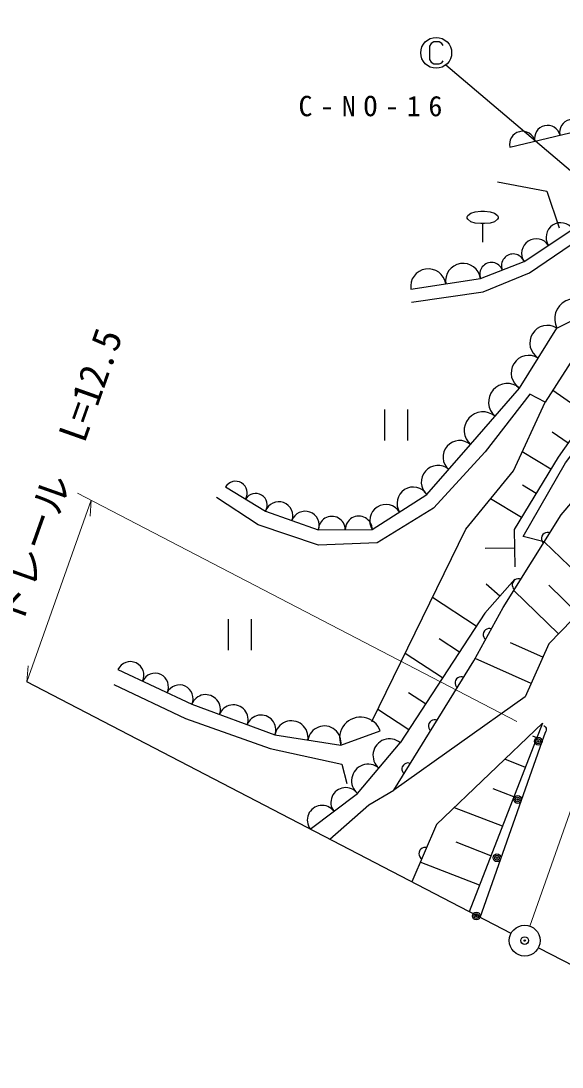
# Model space of a CAD drawing. Units: millimetres, scale not verified. Extents: x 40000 to 680000, y 20000 to 380000.
# Drawn here: x 250400 to 285402, y 244350 to 312053 of the extents above; entities that cross this region are included whole.
import ezdxf
from ezdxf.enums import TextEntityAlignment as Align

# ---------------------------------------------------------------- set-up
doc = ezdxf.new("R2010")
doc.units = ezdxf.units.MM
doc.header["$LTSCALE"] = 1000
doc.header["$PDMODE"] = 32
doc.header["$PDSIZE"] = 500
doc.linetypes.add('CHAIN', pattern=[18.5, 12, -1.5, 3.5, -1.5])
for name, color, linetype, lineweight in [('M-BGD', 7, 'Continuous', 25), ('M-BMK', 2, 'CHAIN', 13), ('M-BMK-SRVR', 3, 'Continuous', 25), ('M-STR-HTXT', 7, 'Continuous', 13), ('M-STR-STRC', 7, 'Continuous', 25)]:
    doc.layers.add(name, color=color, linetype=linetype, lineweight=lineweight)
doc.layers.add('M-OTRS', color=6, linetype='Continuous')
doc.styles.add('ＭＳ ゴシック', font='')
doc.styles.get('ＭＳ ゴシック').set_extended_font_data('MS Gothic')

msp = doc.modelspace()

# ---------------------------------------------------------------- linework, layer by layer
at = {"layer": 'M-BGD'}
for p, q in [((282026, 303881), (286891, 305042)), ((280264, 298933), (280264, 297733)), ((282941, 296490), (286102, 298567)), ((280129, 295390), (282941, 296490)), ((275622, 294697), (280129, 295390)), ((285066, 292176), (287392, 293363)), ((282647, 288295), (285066, 292176)), ((279490, 284632), (282647, 288295)), ((287069, 286546), (284803, 288137)), ((273913, 286909), (273913, 284909)), ((275433, 284909), (275433, 286909)), ((285793, 284728), (284772, 285444)), ((276659, 281401), (279490, 284632)), ((284679, 283037), (282825, 284165)), ((263634, 281894), (266229, 280333)), ((283729, 281474), (282836, 282017)), ((273126, 279142), (276659, 281401)), ((282778, 279912), (280780, 281127)), ((266229, 280333), (269636, 279111)), ((269636, 279111), (273126, 279142)), ((282303, 279130), (282341, 276734)), ((287707, 274989), (284255, 278336)), ((282322, 277932), (280438, 277902)), ((281378, 274828), (280489, 275610)), ((285182, 272384), (282282, 275195)), ((286445, 273687), (284539, 275534)), ((279855, 272882), (277020, 274730)), ((263800, 273329), (263800, 271329)), ((265320, 271329), (265320, 273329)), ((278763, 271206), (277449, 272063)), ((284166, 270877), (282077, 271816)), ((277671, 269531), (275251, 271109)), ((283396, 269164), (279778, 270790)), ((256677, 270084), (261451, 267828)), ((276579, 267855), (275473, 268577)), ((261451, 267828), (266827, 265845)), ((275486, 266180), (273482, 267487)), ((271095, 265178), (273645, 266102)), ((284140, 266611), (277289, 260038)), ((284140, 266611), (279397, 254403)), ((266827, 265845), (271095, 265178)), ((280096, 254040), (284250, 265789)), ((283769, 265657), (283503, 265760)), ((284250, 265789), (284350, 266072)), ((272166, 262054), (274940, 265342)), ((283027, 263748), (281695, 264266)), ((269114, 259754), (272166, 262054)), ((282286, 261839), (280954, 262357)), ((281544, 259931), (278436, 261138)), ((277289, 260038), (275683, 256335)), ((280803, 258022), (278550, 258897)), ((280061, 256113), (276232, 257601))]:
    msp.add_line(p, q, dxfattribs=at)
for points in [[(327124, 309659), (325793, 310649), (323513, 311823), (321949, 312053), (317864, 311377), (310832, 309553), (306110, 307820), (302247, 304334), (298105, 300857), (294706, 298413), (290275, 294265), (288286, 292400), (286502, 290800), (284317, 287375)], [(326565, 308961), (324600, 309770), (319538, 309025), (314199, 307922), (309485, 306216), (305053, 303668), (301044, 300385), (295744, 296265), (291910, 292085), (287707, 287456), (285155, 283818), (282303, 279130)], [(284255, 278336), (282889, 278678), (285628, 283460), (288358, 287104), (292447, 291759), (296357, 295802), (301479, 299996), (305430, 303111), (309970, 305643), (313973, 307065), (319642, 308433), (324688, 309176), (326565, 308961)], [(275654, 293846), (280299, 294514), (283300, 295742), (286528, 297954), (290401, 301844), (292373, 303536), (294695, 304379), (295423, 303155), (297236, 304686), (297659, 307048)], [(281229, 301647), (284414, 301034), (285218, 298655)], [(281583, 274082), (285354, 280086), (290233, 285818), (294976, 290072), (303010, 295365), (309218, 298243), (315767, 300394), (321113, 301522)], [(322205, 300085), (316429, 298410), (309059, 295241), (302323, 290838), (296269, 285576), (291000, 279468), (288339, 275641), (284551, 271733)], [(273102, 266709), (279185, 279164), (282258, 282947), (284317, 287375), (283322, 287906), (280423, 284159), (277086, 280522), (273444, 278283), (269644, 278118), (265746, 279448), (263047, 281207)], [(284624, 278924), (284525, 278948), (284432, 278950), (284322, 278924), (284239, 278882), (284161, 278818), (284092, 278709), (284069, 278611), (284067, 278518), (284092, 278408), (284134, 278324), (284198, 278246)], [(282354, 275936), (280402, 273719), (274940, 265342)], [(282739, 275922), (282640, 275946), (282547, 275948), (282437, 275923), (282354, 275880), (282275, 275816), (282207, 275708), (282183, 275609), (282182, 275516), (282207, 275406), (282249, 275323), (282313, 275244)], [(274527, 262268), (279699, 270647), (281583, 274082)], [(280833, 272715), (280734, 272733), (280641, 272730), (280532, 272698), (280451, 272651), (280377, 272582), (280316, 272470), (280298, 272370), (280301, 272277), (280333, 272168), (280380, 272088), (280449, 272014)], [(284551, 271733), (283011, 268307), (274527, 262268)], [(279047, 269590), (278948, 269614), (278855, 269615), (278745, 269589), (278662, 269546), (278584, 269481), (278517, 269372), (278494, 269274), (278493, 269180), (278519, 269070), (278562, 268987), (278627, 268910)], [(256406, 269118), (261053, 266913), (266524, 264963), (271159, 263946), (271473, 262693)], [(277323, 266798), (277225, 266821), (277131, 266822), (277021, 266796), (276938, 266753), (276861, 266688), (276793, 266579), (276770, 266481), (276769, 266387), (276795, 266277), (276838, 266194), (276903, 266117)], [(284214, 266438), (284252, 266424), (284302, 266386), (284339, 266341), (284369, 266277), (284381, 266220), (284376, 266147), (284350, 266072)], [(275599, 264005), (275501, 264028), (275407, 264029), (275297, 264003), (275215, 263960), (275137, 263895), (275070, 263786), (275046, 263688), (275045, 263595), (275071, 263484), (275114, 263402), (275179, 263324)], [(270376, 259097), (272895, 261323), (274527, 262268)], [(276645, 258554), (276545, 258562), (276452, 258550), (276347, 258509), (276271, 258454), (276203, 258379), (276153, 258262), (276144, 258161), (276156, 258068), (276197, 257963), (276252, 257887), (276327, 257820)]]:
    msp.add_lwpolyline(points, dxfattribs=at)
msp.add_lwpolyline([(280144, 299733), (280384, 299733), (280744, 299693), (281024, 299613), (281224, 299453), (281264, 299373), (281264, 299293), (281224, 299213), (281024, 299053), (280744, 298973), (280384, 298933), (280144, 298933), (279784, 298973), (279504, 299053), (279304, 299213), (279264, 299293), (279264, 299373), (279304, 299453), (279504, 299613), (279784, 299693)], close=True, dxfattribs=at)
for centre, radius in [((283861, 265438), 250), ((283861, 265438), 150), ((283861, 265438), 50), ((282527, 261667), 250), ((282527, 261667), 150), ((282527, 261667), 50), ((281193, 257895), 250), ((281193, 257895), 150), ((281193, 257895), 50), ((279860, 254123), 250), ((279860, 254123), 150), ((279860, 254123), 50)]:
    msp.add_circle(centre, radius, dxfattribs=at)
for centre, radius, start, end in [((286080, 304849), 834, 13.43106, 193.43106), ((282837, 304074), 834, 13.43106, 193.43106), ((284459, 304461), 834, 13.43106, 193.43106), ((285312, 298048), 946, 33.32001, 213.32001), ((283732, 297009), 946, 33.32001, 213.32001), ((282238, 296215), 755, 21.35049, 201.35049), ((276748, 294870), 1140, 8.74321, 188.74321), ((279002, 295217), 1140, 8.74321, 188.74321), ((280832, 295665), 755, 21.35049, 201.35049), ((286229, 292769), 1306, 27.03589, 207.03589), ((284461, 291206), 1143, 58.06748, 238.06748), ((283252, 289265), 1143, 58.06748, 238.06748), ((281858, 287379), 1209, 49.23573, 229.23573), ((280279, 285548), 1209, 49.23573, 229.23573), ((278782, 283824), 1074, 48.7886, 228.7886), ((277367, 282209), 1074, 48.7886, 228.7886), ((264283, 281504), 757, 328.96168, 148.96168), ((275776, 280836), 1048, 32.59386, 212.59386), ((265580, 280723), 757, 328.96168, 148.96168), ((267081, 280027), 905, 340.27454, 160.27454), ((268784, 279416), 905, 340.27454, 160.27454), ((274009, 279706), 1048, 32.59386, 212.59386), ((270509, 279119), 872, 0.50316, 180.50316), ((272254, 279134), 872, 0.50316, 180.50316), ((257473, 269708), 880, 334.70611, 154.70611), ((259064, 268956), 880, 334.70611, 154.70611), ((260655, 268204), 880, 334.70611, 154.70611), ((262347, 267497), 955, 339.75603, 159.75603), ((264139, 266836), 955, 339.75603, 159.75603), ((265931, 266176), 955, 339.75603, 159.75603), ((267894, 265678), 1080, 351.11947, 171.11947), ((272370, 265640), 1356, 19.90591, 199.90591), ((270028, 265345), 1080, 351.11947, 171.11947), ((274247, 264520), 1076, 49.8494, 229.8494), ((272860, 262876), 1075, 49.8494, 229.8494), ((271403, 261479), 956, 37.00344, 217.00344), ((269877, 260329), 956, 37.00344, 217.00344)]:
    msp.add_arc(centre, radius, start, end, dxfattribs=at)
at = {"layer": 'M-BMK'}
msp.add_line((283319, 253478), (287243, 264625), dxfattribs=at)
at = {"layer": 'M-BMK-SRVR'}
for p, q in [((282100, 252997), (250791, 269288)), ((283874, 252073), (317323, 234669))]:
    msp.add_line(p, q, dxfattribs=at)
for radius in [1000, 40]:
    msp.add_circle((282987, 252535), radius, dxfattribs=at)
at = {"layer": 'M-OTRS'}
msp.add_point((282987, 252535), dxfattribs=at)
at = {"layer": 'M-STR-HTXT'}
for p, q in [((254945, 281037), (250791, 269288)), ((282475, 266712), (254058, 281499)), ((254945, 281037), (254876, 280001)), ((250791, 269288), (250860, 270324))]:
    msp.add_line(p, q, dxfattribs=at)
at = {"layer": 'M-STR-STRC'}
msp.add_line((300769, 289747), (277892, 309191), dxfattribs=at)
msp.add_lwpolyline([(277701, 310468), (277621, 310588), (277461, 310708), (277101, 310708), (276941, 310588), (276821, 310428), (276821, 309548), (276941, 309388), (277101, 309268), (277461, 309268), (277621, 309348), (277701, 309468)], dxfattribs=at)
msp.add_circle((277261, 309988), 1000, dxfattribs=at)

# ---------------------------------------------------------------- texts
at = {"layer": 'M-STR-HTXT', "style": 'ＭＳ ゴシック'}
msp.add_text('ガードレール\u3000L=12.5', height=1833, rotation=70.5, dxfattribs=at).set_placement((249184, 267980), align=Align.BOTTOM_LEFT)
at = {"layer": 'M-STR-STRC', "insert": (268356, 305863), "char_height": 1320, "attachment_point": 7, "style": 'ＭＳ ゴシック'}
msp.add_mtext('\\T1.56;C-NO-16', dxfattribs=at)

doc.saveas('drawing.dxf')
